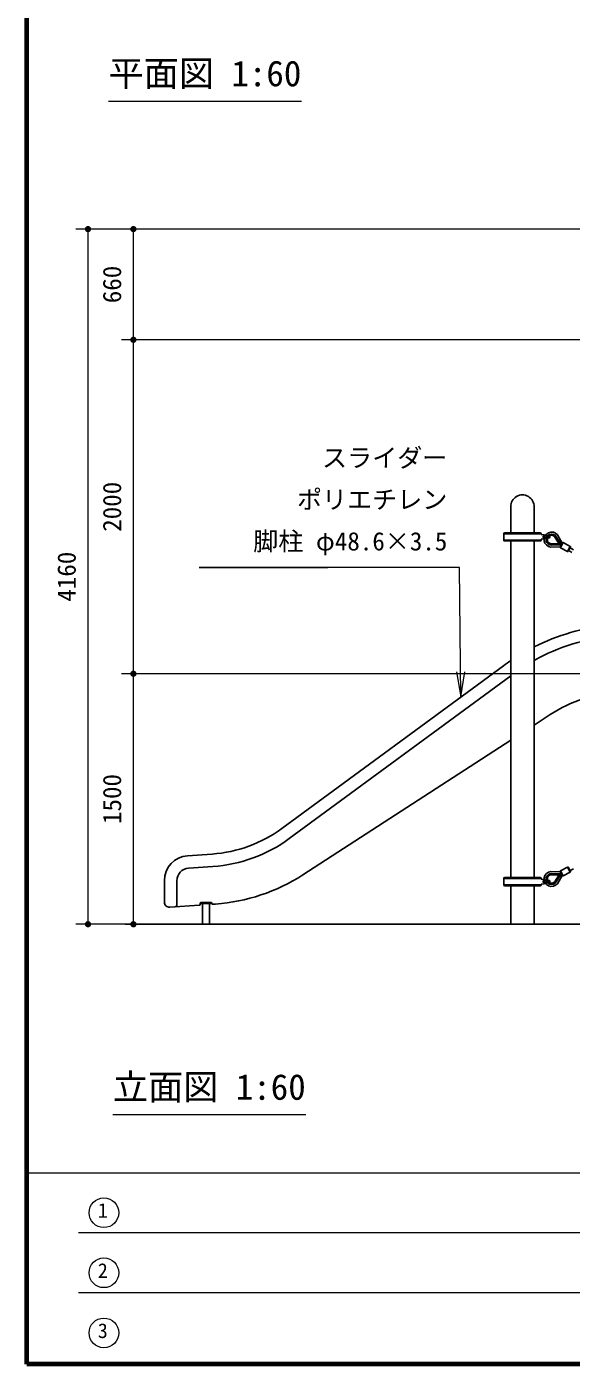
# Model space of a CAD drawing. Units: millimetres at full size, sheet at 1:60, with parts at other scales. Extents: x 900 to 24300, y 900 to 16920.
# Drawn here: x 900 to 4160, y 900 to 8910 of the extents above; entities that cross this region are included whole.
import ezdxf
from ezdxf.enums import TextEntityAlignment as Align

# ---------------------------------------------------------------- set-up
doc = ezdxf.new("R2010")
doc.units = ezdxf.units.MM
doc.header["$LTSCALE"] = 60
for name, color, linetype, lineweight in [('D-STR-1', 1, 'Continuous', 25), ('D-STR-DIM', 7, 'Continuous', 13), ('D-STR-HTXT', 7, 'Continuous', 13), ('D-STR-TXT', 7, 'Continuous', 13), ('D-TTL', 7, 'Continuous', 70), ('D-TTL-FRAM', 7, 'Continuous', 13), ('D-TTL-TXT', 7, 'Continuous', 13)]:
    doc.layers.add(name, color=color, linetype=linetype, lineweight=lineweight)
doc.styles.add('ＭＳ ゴシック', font='')
doc.styles.get('ＭＳ ゴシック').set_extended_font_data('MS Gothic')

# ---------------------------------------------------------------- blocks, each defined once
blk = doc.blocks.new('open_arrow')
at = {"color": 0, "linetype": 'Continuous', "lineweight": -2}
blk.add_lwpolyline([(7.5, 1.25), (0, 0), (7.5, -1.25)], dxfattribs=at)
blk = doc.blocks.new('filled_dot')
at = {"color": 0, "linetype": 'Continuous', "lineweight": -2, "const_width": 1.25}
blk.add_lwpolyline([(-0.625, 0, 1), (0.625, 0, 1)], format="xyb", close=True, dxfattribs=at)

msp = doc.modelspace()

# ---------------------------------------------------------------- linework, layer by layer
at = {"layer": 'D-STR-1'}
for p, q in [((3797.83, 6035.11), (3797.83, 5879.82)), ((3937.53, 6035.11), (3937.53, 5879.82)), ((3755.28, 5873.82), (3980.17, 5873.82)), ((3755.31, 5836.39), (3755.31, 5873.82)), ((3974.05, 5879.82), (3761.27, 5879.82)), ((3980.05, 5869.65), (3980.05, 5873.82)), ((3998.69, 5867.23), (3980.05, 5869.65)), ((3996.56, 5848.79), (4027.17, 5848.79)), ((3996.64, 5860.79), (4027.17, 5860.79)), ((3998.69, 5867.23), (3998.69, 5842.98)), ((4063.96, 5852.19), (4085.72, 5815.91)), ((4098.87, 5808.73), (4070.31, 5856.02)), ((4077.12, 5867.21), (4106.39, 5818.05)), ((3755.28, 5835.75), (3980.17, 5835.75)), ((3761.06, 5830.39), (3974.05, 5830.39)), ((3797.83, 5830.39), (3797.83, 3814.82)), ((3937.53, 5830.39), (3937.53, 3814.82)), ((3998.69, 5842.98), (3980.05, 5840.57)), ((3980.05, 5840.57), (3980.05, 5836.39)), ((4094.47, 5796.21), (4037.18, 5794.23)), ((4085.1, 5814.79), (4042.82, 5813.46)), ((4098.25, 5807.61), (4043.03, 5806.05)), ((4100.13, 5806.58), (4085.1, 5814.79)), ((4085.72, 5815.91), (4100.74, 5807.71)), ((4087.86, 5813.99), (4086.64, 5813.95)), ((4087.19, 5815.1), (4087.86, 5813.99)), ((4100.43, 5807.13), (4087.86, 5813.99)), ((4106.91, 5819), (4093.97, 5795.3)), ((4112.33, 5820.59), (4095.56, 5789.87)), ((4095.57, 5789.86), (4136.88, 5767.44)), ((4153.59, 5798.07), (4112.33, 5820.59)), ((4153.59, 5798.07), (4136.87, 5767.44)), ((4142.3, 5769.04), (4155.18, 5792.64)), ((4163.88, 5762.27), (4144.4, 5772.9)), ((4173.14, 5777.71), (4153.03, 5788.69)), ((2427.37, 4108.78), (3754.33, 5083.01)), ((2471.75, 4048.33), (3798.72, 5022.55)), ((4034.45, 4790.52), (3937.53, 4727.75)), ((3797.83, 4637.28), (2551.87, 3830.36)), ((2009.73, 3955.6), (1863.22, 3945.35)), ((2014.96, 3880.78), (1868.45, 3870.53)), ((4094.47, 3849.01), (4037.18, 3850.99)), ((4106.91, 3826.22), (4093.97, 3849.92)), ((4112.33, 3824.62), (4095.56, 3855.34)), ((4095.57, 3855.35), (4136.88, 3877.78)), ((4153.59, 3847.14), (4112.33, 3824.62)), ((4153.59, 3847.14), (4136.87, 3877.77)), ((4142.3, 3876.18), (4155.18, 3852.57)), ((4173.14, 3867.5), (4153.03, 3856.52)), ((1723.68, 3795.72), (1723.68, 3667.03)), ((1798.68, 3795.72), (1798.68, 3649.43)), ((3755.28, 3809.46), (3980.17, 3809.46)), ((3755.28, 3771.39), (3980.17, 3771.39)), ((3755.31, 3808.82), (3755.31, 3771.39)), ((3761.06, 3814.82), (3974.05, 3814.82)), ((3974.05, 3765.39), (3761.27, 3765.39)), ((3797.83, 3765.39), (3797.83, 3535.11)), ((3937.53, 3765.39), (3937.53, 3535.11)), ((3980.05, 3804.65), (3980.05, 3808.82)), ((3998.69, 3802.23), (3980.05, 3804.65)), ((3998.69, 3777.98), (3980.05, 3775.57)), ((3980.05, 3775.57), (3980.05, 3771.39)), ((3996.56, 3796.42), (4027.17, 3796.42)), ((3996.64, 3784.42), (4027.17, 3784.42)), ((3998.69, 3777.98), (3998.69, 3802.23)), ((4085.1, 3830.43), (4042.82, 3831.75)), ((4098.25, 3837.6), (4043.03, 3839.16)), ((4063.96, 3793.03), (4085.72, 3829.3)), ((4098.87, 3836.48), (4070.31, 3789.19)), ((4077.12, 3778.01), (4106.39, 3827.17)), ((4100.13, 3838.63), (4085.1, 3830.43)), ((4085.72, 3829.3), (4100.74, 3837.51)), ((4087.86, 3831.22), (4086.64, 3831.27)), ((4087.19, 3830.11), (4087.86, 3831.22)), ((4100.43, 3838.09), (4087.86, 3831.22)), ((1934.03, 3649.57), (1755.77, 3637.11)), ((1938.68, 3660.11), (1938.68, 3654.56)), ((2003.68, 3665.11), (1943.68, 3665.11)), ((1952.33, 3535.11), (1952.33, 3659.18)), ((1995.03, 3535.11), (1995.03, 3659.18)), ((2008.68, 3660.11), (2008.68, 3658.01)), ((2030.65, 3656.33), (2011.89, 3655.02)), ((1488.95, 3535.11), (10374.34, 3535.11)), ((3467.68, 3535.11), (3792.68, 3535.11)), ((3942.68, 3535.11), (6792.68, 3535.11))]:
    msp.add_line(p, q, dxfattribs=at)
msp.add_lwpolyline([(2003.68, 3665.18), (1943.68, 3665.18), (1943.68, 3659.18), (2003.68, 3659.18)], close=True, dxfattribs=at)
for centre, radius, start, end in [((3867.66, 6036.59), 69.85, 358.78185, 181.21815), ((3761.31, 5873.82), 6, 90, 180), ((3974.05, 5873.82), 6, 0, 90), ((3997.04, 5854.79), 6.02, 93.74789, 265.43631), ((4042.26, 5838.87), 44.93, 39.10156, 263.51177), ((4042.16, 5838.96), 32.91, 31.22573, 271.5198), ((4042.1, 5838.99), 25.54, 31.12243, 271.62309), ((4026.58, 5854.8), 6.02, 275.66623, 84.33377), ((3761.31, 5836.39), 6, 180, 270), ((3974.05, 5836.39), 6, 270, 0), ((4097.48, 5793.38), 4, 151.37276, 241.49782), ((4110.42, 5817.08), 4, 61.37276, 151.37276), ((4138.78, 5770.95), 4, 241.49782, 331.37276), ((4151.67, 5794.56), 4, 331.37276, 61.37276), ((4523.68, 4035.11), 1300, 96.20886, 116.80045), ((4492.42, 4130.5), 1130.04, 93.77282, 119.4088), ((4523.68, 4035.11), 1300, 123.9415, 126.28527), ((4523.68, 4035.11), 900, 94.78156, 122.92827), ((1953.92, 4753.65), 800, 274, 306.28527), ((1953.92, 4753.65), 875, 274, 306.28527), ((1873.68, 3795.72), 150, 94, 180), ((1873.68, 3795.72), 75, 94, 180), ((4042.26, 3806.34), 44.93, 96.48823, 320.89844), ((4097.48, 3851.83), 4, 118.50218, 208.62724), ((4138.78, 3874.26), 4, 28.62724, 118.50218), ((4151.67, 3850.65), 4, 298.62724, 28.62724), ((1953.92, 4753.65), 1100, 274, 302.92827), ((3761.31, 3808.82), 6, 90, 180), ((3761.31, 3771.39), 6, 180, 270), ((3974.05, 3808.82), 6, 0, 90), ((3974.05, 3771.39), 6, 270, 0), ((3997.04, 3790.42), 6.02, 94.56369, 266.25211), ((4042.16, 3806.26), 32.91, 88.4802, 328.77427), ((4042.1, 3806.22), 25.54, 88.37691, 328.87757), ((4026.58, 3790.41), 6.02, 275.66623, 84.33377), ((4110.42, 3828.13), 4, 208.62724, 298.62724), ((1753.68, 3667.03), 30, 180, 274), ((1788.68, 3649.43), 10, 274, 0), ((1933.68, 3654.56), 5, 274, 0), ((1943.68, 3660.11), 5, 90, 180), ((2003.68, 3660.11), 5, 0, 90), ((2011.68, 3658.01), 3, 180, 274)]:
    msp.add_arc(centre, radius, start, end, dxfattribs=at)
at = {"layer": 'D-STR-DIM'}
for p, q in [((1811.46, 7698.03), (1194.68, 7698.03)), ((1266.68, 3535.11), (1266.68, 7698.03)), ((5671.68, 7698.03), (1466.57, 7698.03)), ((1538.57, 7035.11), (1538.57, 7698.03)), ((4527.13, 7035.11), (1466.57, 7035.11)), ((4527.13, 7035.11), (1466.57, 7035.11)), ((1538.57, 5035.11), (1538.57, 7035.11)), ((4624.18, 5035.11), (1466.57, 5035.11)), ((4624.18, 5035.11), (1466.57, 5035.11)), ((1538.57, 3535.11), (1538.57, 5035.11)), ((1656.79, 3535.11), (1194.68, 3535.11)), ((4571.68, 3535.11), (1466.57, 3535.11))]:
    msp.add_line(p, q, dxfattribs=at)
at = {"layer": 'D-STR-HTXT'}
msp.add_lwpolyline([(3499.72, 4896.08), (3491.18, 5671.76), (3471.18, 5671.76), (1931.88, 5671.76), (2701.53, 5671.76)], dxfattribs=at)
at = {"layer": 'D-STR-TXT'}
for p, q in [((1390.06, 8465.19), (2545.06, 8465.19)), ((1416.28, 2395.56), (2571.28, 2395.56))]:
    msp.add_line(p, q, dxfattribs=at)
at = {"layer": 'D-TTL'}
msp.add_lwpolyline([(900, 900), (900, 16920), (24300, 16920), (24300, 900)], close=True, dxfattribs=at)
at = {"layer": 'D-TTL-FRAM'}
for p, q in [((900, 2047.32), (24300, 2047.32)), ((6777.67, 1687.32), (1210.21, 1687.32)), ((6777.67, 1327.32), (1210.21, 1327.32))]:
    msp.add_line(p, q, dxfattribs=at)
at = {"layer": 'D-TTL-TXT'}
for centre in [(1361.95, 1807.58), (1361.95, 1447.58), (1361.95, 1087.58)]:
    msp.add_circle(centre, 88.83, dxfattribs=at)

# ---------------------------------------------------------------- block references
at = {"layer": 'D-STR-DIM', "xscale": 15, "yscale": 15}
for p, rotation in [((1266.68, 7698.03), 270), ((1538.57, 7698.03), 270), ((1538.57, 7035.11), 270), ((1538.57, 7035.11), 90), ((1538.57, 5035.11), 270), ((1538.57, 5035.11), 90), ((1266.68, 3535.11), 90), ((1538.57, 3535.11), 90)]:
    msp.add_blockref('filled_dot', p, dxfattribs=dict(at, rotation=rotation))
at = {"layer": 'D-STR-HTXT', "xscale": 20, "yscale": 20, "rotation": 90.6}
msp.add_blockref('open_arrow', (3499.72, 4896.08), dxfattribs=at)

# ---------------------------------------------------------------- texts
at = {"layer": 'D-STR-DIM', "style": 'ＭＳ ゴシック'}
for s, p in [('660', (1410.31, 7366.57)), ('2000', (1410.31, 6035.11)), ('4160', (1138.42, 5616.57)), ('1500', (1410.31, 4285.11))]:
    msp.add_text(s, height=110, rotation=90, dxfattribs=at).set_placement(p, align=Align.MIDDLE_CENTER)
at = {"layer": 'D-STR-HTXT', "style": 'ＭＳ ゴシック'}
for s, p in [('スライダー', (3417.92, 6328.58)), ('ポリエチレン', (3417.92, 6078.58)), ('脚柱 φ48.6×3.5', (3417.92, 5828.58))]:
    msp.add_text(s, height=110, dxfattribs=at).set_placement(p, align=Align.MIDDLE_RIGHT)
at = {"layer": 'D-STR-TXT', "style": 'ＭＳ ゴシック'}
for s, p in [('平面図 1:60', (1390.06, 8507.19)), ('立面図 1:60', (1416.28, 2437.56))]:
    msp.add_text(s, height=154, dxfattribs=at).set_placement(p, align=Align.BOTTOM_LEFT)
at = {"layer": 'D-TTL-TXT', "style": 'ＭＳ ゴシック'}
for s, p in [('1', (1325.3, 1750.57)), ('2', (1325.3, 1390.57)), ('3', (1325.3, 1030.57))]:
    msp.add_text(s, height=87.98, dxfattribs=at).set_placement(p, align=Align.BOTTOM_LEFT)

doc.saveas('drawing.dxf')
